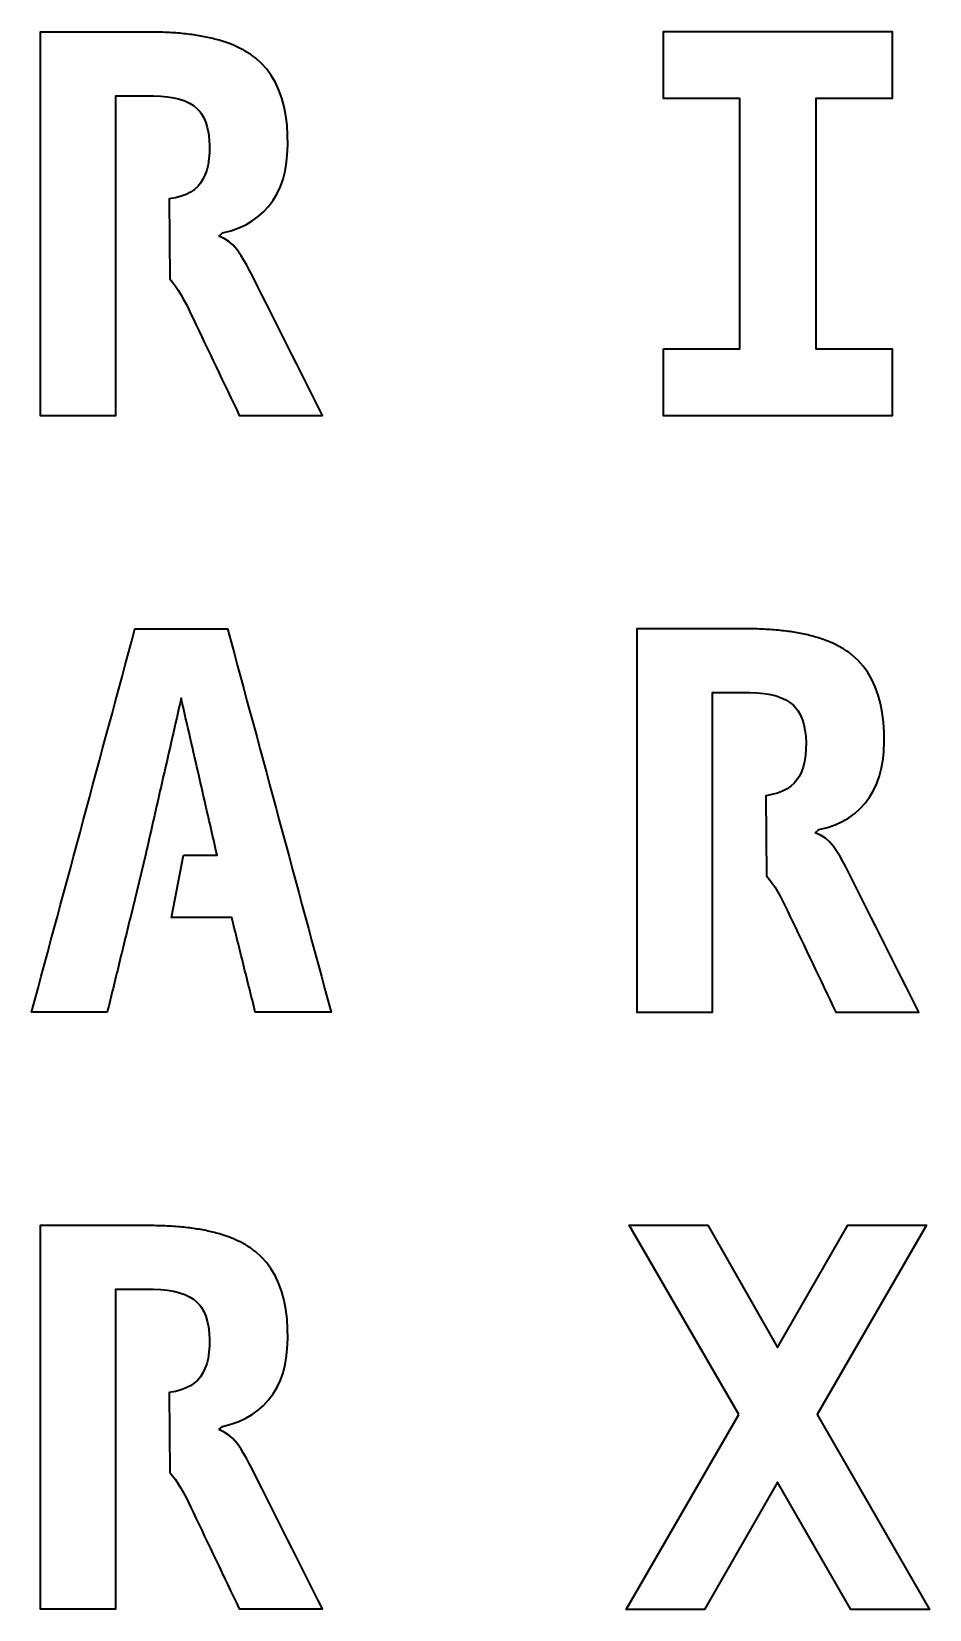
# Model space of a CAD drawing. Header units: inches. Extents: x 0 to 250, y -252 to 91.
# Drawn here: x 100 to 130.1, y -91.3 to -38.5 of the extents above; entities that cross this region are included whole.
import ezdxf

# ---------------------------------------------------------------- set-up
doc = ezdxf.new("R2010")
doc.units = ezdxf.units.IN
doc.header["$MEASUREMENT"] = 0
doc.layers.add('01_SNIJLIJNEN', color=7, linetype='Continuous')

# ---------------------------------------------------------------- blocks, each defined once
blk = doc.blocks.new('block 4')
at = {"layer": '01_SNIJLIJNEN', "color": 250, "lineweight": 35, "true_color": 0x1d1d1b}
for points in [[(121.16, -49.15), (123.718, -49.15), (123.718, -40.769), (121.16, -40.769), (121.16, -38.53), (128.817, -38.53), (128.817, -40.769), (126.259, -40.769), (126.259, -49.15), (128.817, -49.15), (128.817, -51.389), (121.16, -51.389), (121.16, -49.15)], [(105.093, -66.086), (105.168, -66.086), (105.243, -66.086), (105.318, -66.086), (105.393, -66.086), (105.468, -66.086), (105.543, -66.086), (105.617, -66.086), (105.692, -66.086), (105.767, -66.086), (105.842, -66.086), (105.917, -66.086), (105.992, -66.086), (106.067, -66.086), (106.142, -66.086), (106.217, -66.086), (106.179, -65.922), (106.141, -65.757), (106.104, -65.593), (106.066, -65.429), (106.029, -65.265), (105.991, -65.101), (105.954, -64.937), (105.916, -64.773), (105.878, -64.609), (105.841, -64.445), (105.803, -64.281), (105.766, -64.117), (105.728, -63.953), (105.69, -63.789), (105.653, -63.625), (105.615, -63.461), (105.578, -63.297), (105.54, -63.133), (105.502, -62.969), (105.465, -62.805), (105.427, -62.641), (105.39, -62.477), (105.352, -62.313), (105.315, -62.149), (105.277, -61.985), (105.239, -61.821), (105.202, -61.657), (105.164, -61.493), (105.127, -61.328), (105.089, -61.164), (105.051, -61), (105.014, -60.836), (104.977, -61), (104.939, -61.164), (104.902, -61.328), (104.865, -61.493), (104.827, -61.657), (104.79, -61.821), (104.753, -61.985), (104.715, -62.149), (104.678, -62.313), (104.641, -62.477), (104.603, -62.641), (104.566, -62.805), (104.529, -62.969), (104.491, -63.133), (104.454, -63.297), (104.417, -63.461), (104.379, -63.625), (104.342, -63.789), (104.305, -63.953), (104.268, -64.117), (104.23, -64.281), (104.193, -64.445), (104.156, -64.609), (104.118, -64.773), (104.081, -64.937), (104.044, -65.101), (104.006, -65.265), (103.969, -65.429), (103.932, -65.593), (103.894, -65.757), (103.857, -65.922), (103.82, -66.086), (103.313, -68.173), (103.289, -68.272), (103.264, -68.371), (103.24, -68.47), (103.216, -68.57), (103.192, -68.669), (103.168, -68.768), (103.144, -68.867), (103.12, -68.966), (103.095, -69.065), (103.071, -69.164), (103.047, -69.263), (103.023, -69.362), (102.999, -69.461), (102.975, -69.56), (102.95, -69.659), (102.926, -69.758), (102.902, -69.857), (102.878, -69.956), (102.854, -70.056), (102.83, -70.155), (102.805, -70.254), (102.781, -70.353), (102.757, -70.452), (102.733, -70.551), (102.709, -70.65), (102.685, -70.749), (102.66, -70.848), (102.636, -70.947), (102.612, -71.046), (102.588, -71.145), (102.564, -71.244), (102.54, -71.343), (102.46, -71.343), (102.381, -71.343), (102.302, -71.343), (102.223, -71.343), (102.144, -71.343), (102.064, -71.343), (101.985, -71.343), (101.906, -71.343), (101.827, -71.343), (101.748, -71.343), (101.668, -71.343), (101.589, -71.343), (101.51, -71.343), (101.431, -71.343), (101.352, -71.343), (101.272, -71.343), (101.193, -71.343), (101.114, -71.343), (101.035, -71.343), (100.956, -71.343), (100.876, -71.343), (100.797, -71.343), (100.718, -71.343), (100.639, -71.343), (100.56, -71.343), (100.48, -71.343), (100.401, -71.343), (100.322, -71.343), (100.243, -71.343), (100.164, -71.343), (100.084, -71.343), (100.005, -71.343), (100.113, -70.943), (100.222, -70.542), (100.33, -70.141), (100.438, -69.74), (100.546, -69.339), (100.654, -68.938), (100.763, -68.538), (100.871, -68.137), (100.979, -67.736), (101.087, -67.335), (101.195, -66.934), (101.304, -66.533), (101.412, -66.133), (101.52, -65.732), (101.628, -65.331), (101.736, -64.93), (101.845, -64.529), (101.953, -64.128), (102.061, -63.728), (102.169, -63.327), (102.277, -62.926), (102.386, -62.525), (102.494, -62.124), (102.602, -61.723), (102.71, -61.323), (102.818, -60.922), (102.926, -60.521), (103.035, -60.12), (103.143, -59.719), (103.251, -59.318), (103.359, -58.918), (103.467, -58.517), (103.564, -58.517), (103.661, -58.517), (103.758, -58.517), (103.855, -58.517), (103.952, -58.517), (104.049, -58.517), (104.146, -58.517), (104.243, -58.517), (104.34, -58.517), (104.437, -58.517), (104.534, -58.517), (104.63, -58.517), (104.727, -58.517), (104.824, -58.517), (104.921, -58.517), (105.018, -58.517), (105.115, -58.517), (105.212, -58.517), (105.309, -58.517), (105.406, -58.517), (105.503, -58.517), (105.6, -58.517), (105.697, -58.517), (105.794, -58.517), (105.89, -58.517), (105.987, -58.517), (106.084, -58.517), (106.181, -58.517), (106.278, -58.517), (106.375, -58.517), (106.472, -58.517), (106.569, -58.517), (106.677, -58.918), (106.785, -59.318), (106.893, -59.719), (107.002, -60.12), (107.11, -60.521), (107.218, -60.922), (107.326, -61.323), (107.434, -61.723), (107.543, -62.124), (107.651, -62.525), (107.759, -62.926), (107.867, -63.327), (107.975, -63.728), (108.084, -64.128), (108.192, -64.529), (108.3, -64.93), (108.408, -65.331), (108.516, -65.732), (108.625, -66.133), (108.733, -66.533), (108.841, -66.934), (108.949, -67.335), (109.057, -67.736), (109.166, -68.137), (109.274, -68.538), (109.382, -68.938), (109.49, -69.339), (109.598, -69.74), (109.707, -70.141), (109.815, -70.542), (109.923, -70.943), (110.031, -71.343), (109.952, -71.343), (109.873, -71.343), (109.794, -71.343), (109.714, -71.343), (109.635, -71.343), (109.556, -71.343), (109.477, -71.343), (109.398, -71.343), (109.318, -71.343), (109.239, -71.343), (109.16, -71.343), (109.081, -71.343), (109.002, -71.343), (108.922, -71.343), (108.843, -71.343), (108.764, -71.343), (108.685, -71.343), (108.606, -71.343), (108.526, -71.343), (108.447, -71.343), (108.368, -71.343), (108.289, -71.343), (108.21, -71.343), (108.13, -71.343), (108.051, -71.343), (107.972, -71.343), (107.893, -71.343), (107.814, -71.343), (107.734, -71.343), (107.655, -71.343), (107.576, -71.343), (107.497, -71.343), (107.472, -71.244), (107.447, -71.145), (107.423, -71.046), (107.398, -70.947), (107.373, -70.848), (107.349, -70.749), (107.324, -70.65), (107.299, -70.551), (107.274, -70.452), (107.25, -70.353), (107.225, -70.254), (107.2, -70.155), (107.176, -70.056), (107.151, -69.956), (107.126, -69.857), (107.102, -69.758), (107.077, -69.659), (107.052, -69.56), (107.027, -69.461), (107.003, -69.362), (106.978, -69.263), (106.953, -69.164), (106.929, -69.065), (106.904, -68.966), (106.879, -68.867), (106.855, -68.768), (106.83, -68.669), (106.805, -68.57), (106.78, -68.47), (106.756, -68.371), (106.731, -68.272), (106.706, -68.173), (106.6, -68.173), (106.494, -68.173), (106.388, -68.173), (106.282, -68.173), (106.176, -68.173), (106.07, -68.173), (105.964, -68.173), (105.858, -68.173), (105.752, -68.173), (105.646, -68.173), (105.54, -68.173), (105.434, -68.173), (105.328, -68.173), (105.222, -68.173), (105.116, -68.173), (105.01, -68.173), (104.904, -68.173), (104.797, -68.173), (104.691, -68.173), (105.093, -66.086)], [(123.684, -84.802), (120.015, -78.471), (122.642, -78.471), (124.984, -82.562), (127.336, -78.471), (129.963, -78.471), (126.311, -84.802), (130.066, -91.33), (127.439, -91.33), (124.984, -87.075), (122.538, -91.33), (119.911, -91.33), (123.684, -84.802)]]:
    blk.add_lwpolyline(points, dxfattribs=at)
for points in [[(106.275, -45.372), (106.275, -45.372), (106.453, -45.454), (106.453, -45.454), (106.453, -45.454), (106.612, -45.554), (106.612, -45.554), (106.612, -45.554), (106.745, -45.668), (106.745, -45.668), (106.745, -45.668), (106.884, -45.832), (106.884, -45.832), (106.884, -45.832), (107.021, -46.031), (107.021, -46.031), (107.021, -46.031), (107.106, -46.169), (107.106, -46.169), (107.106, -46.169), (107.197, -46.328), (107.197, -46.328), (107.197, -46.328), (107.294, -46.507), (107.294, -46.507), (107.294, -46.507), (107.397, -46.706), (107.397, -46.706), (107.397, -46.706), (107.569, -47.048), (107.569, -47.048), (107.569, -47.048), (107.714, -47.336), (107.714, -47.336), (107.714, -47.336), (107.859, -47.624), (107.859, -47.624), (107.859, -47.624), (108.004, -47.913), (108.004, -47.913), (108.004, -47.913), (108.149, -48.201), (108.149, -48.201), (108.149, -48.201), (108.294, -48.489), (108.294, -48.489), (108.294, -48.489), (108.439, -48.778), (108.439, -48.778), (108.439, -48.778), (108.584, -49.066), (108.584, -49.066), (108.584, -49.066), (108.728, -49.354), (108.728, -49.354), (108.728, -49.354), (108.873, -49.643), (108.873, -49.643), (108.873, -49.643), (109.018, -49.931), (109.018, -49.931), (109.018, -49.931), (109.163, -50.219), (109.163, -50.219), (109.163, -50.219), (109.308, -50.508), (109.308, -50.508), (109.308, -50.508), (109.453, -50.796), (109.453, -50.796), (109.453, -50.796), (109.598, -51.085), (109.598, -51.085), (109.598, -51.085), (109.743, -51.373), (109.743, -51.373), (109.743, -51.373), (106.96, -51.373), (106.96, -51.373), (106.96, -51.373), (106.863, -51.17), (106.863, -51.17), (106.863, -51.17), (106.766, -50.968), (106.766, -50.968), (106.766, -50.968), (106.67, -50.766), (106.67, -50.766), (106.67, -50.766), (106.573, -50.563), (106.573, -50.563), (106.573, -50.563), (106.477, -50.361), (106.477, -50.361), (106.477, -50.361), (106.38, -50.158), (106.38, -50.158), (106.38, -50.158), (106.283, -49.956), (106.283, -49.956), (106.283, -49.956), (106.187, -49.753), (106.187, -49.753), (106.187, -49.753), (106.09, -49.551), (106.09, -49.551), (106.09, -49.551), (105.993, -49.349), (105.993, -49.349), (105.993, -49.349), (105.897, -49.146), (105.897, -49.146), (105.897, -49.146), (105.8, -48.944), (105.8, -48.944), (105.8, -48.944), (105.703, -48.741), (105.703, -48.741), (105.703, -48.741), (105.607, -48.539), (105.607, -48.539), (105.607, -48.539), (105.51, -48.336), (105.51, -48.336), (105.51, -48.336), (105.413, -48.134), (105.413, -48.134), (105.413, -48.134), (105.342, -47.982), (105.342, -47.982), (105.342, -47.982), (105.258, -47.807), (105.258, -47.807), (105.258, -47.807), (105.188, -47.665), (105.188, -47.665), (105.188, -47.665), (105.097, -47.492), (105.097, -47.492), (105.097, -47.492), (105.006, -47.332), (105.006, -47.332), (105.006, -47.332), (104.914, -47.183), (104.914, -47.183), (104.914, -47.183), (104.822, -47.046), (104.822, -47.046), (104.822, -47.046), (104.729, -46.921), (104.729, -46.921), (104.729, -46.921), (104.635, -46.808), (104.635, -46.808), (104.635, -46.808), (104.618, -44.133), (104.618, -44.133), (104.618, -44.133), (104.824, -44.094), (104.824, -44.094), (104.824, -44.094), (105.01, -44.043), (105.01, -44.043), (105.01, -44.043), (105.179, -43.979), (105.179, -43.979), (105.179, -43.979), (105.328, -43.901), (105.328, -43.901), (105.328, -43.901), (105.458, -43.811), (105.458, -43.811), (105.458, -43.811), (105.567, -43.712), (105.567, -43.712), (105.567, -43.712), (105.659, -43.601), (105.659, -43.601), (105.659, -43.601), (105.741, -43.474), (105.741, -43.474), (105.741, -43.474), (105.812, -43.332), (105.812, -43.332), (105.812, -43.332), (105.871, -43.172), (105.871, -43.172), (105.871, -43.172), (105.916, -42.988), (105.916, -42.988), (105.916, -42.988), (105.946, -42.78), (105.946, -42.78), (105.946, -42.78), (105.96, -42.577), (105.96, -42.577), (105.96, -42.577), (105.963, -42.362), (105.963, -42.362), (105.963, -42.362), (105.952, -42.139), (105.952, -42.139), (105.952, -42.139), (105.928, -41.933), (105.928, -41.933), (105.928, -41.933), (105.889, -41.744), (105.889, -41.744), (105.889, -41.744), (105.837, -41.572), (105.837, -41.572), (105.837, -41.572), (105.771, -41.417), (105.771, -41.417), (105.771, -41.417), (105.691, -41.28), (105.691, -41.28), (105.691, -41.28), (105.645, -41.218), (105.645, -41.218), (105.645, -41.218), (105.544, -41.106), (105.544, -41.106), (105.544, -41.106), (105.426, -41.008), (105.426, -41.008), (105.426, -41.008), (105.289, -40.923), (105.289, -40.923), (105.289, -40.923), (105.134, -40.851), (105.134, -40.851), (105.134, -40.851), (104.961, -40.791), (104.961, -40.791), (104.961, -40.791), (104.77, -40.743), (104.77, -40.743), (104.77, -40.743), (104.56, -40.709), (104.56, -40.709), (104.56, -40.709), (104.332, -40.687), (104.332, -40.687), (104.332, -40.687), (104.086, -40.677), (104.086, -40.677), (104.086, -40.677), (103.91, -40.677), (103.91, -40.677), (103.91, -40.677), (103.835, -40.677), (103.835, -40.677), (103.835, -40.677), (102.827, -40.677), (102.827, -40.677), (102.827, -40.677), (102.827, -44.173), (102.827, -44.173), (102.827, -44.173), (102.827, -45.239), (102.827, -45.239), (102.827, -45.239), (102.827, -46.304), (102.827, -46.304), (102.827, -46.304), (102.827, -51.373), (102.827, -51.373), (102.827, -51.373), (100.293, -51.373), (100.293, -51.373), (100.293, -51.373), (100.293, -38.546), (100.293, -38.546), (100.293, -38.546), (103.267, -38.546), (103.267, -38.546), (103.267, -38.546), (103.495, -38.546), (103.495, -38.546), (103.495, -38.546), (103.724, -38.546), (103.724, -38.546), (103.724, -38.546), (103.953, -38.546), (103.953, -38.546), (104.056, -38.546), (104.157, -38.547), (104.257, -38.55), (104.356, -38.552), (104.454, -38.555), (104.55, -38.56), (104.646, -38.564), (104.74, -38.57), (104.832, -38.577), (104.924, -38.584), (105.014, -38.592), (105.103, -38.601), (105.192, -38.61), (105.278, -38.62), (105.363, -38.632), (105.448, -38.643), (105.531, -38.656), (105.613, -38.669), (105.694, -38.683), (105.774, -38.698), (105.851, -38.714), (105.929, -38.73), (106.005, -38.747), (106.079, -38.765), (106.153, -38.784), (106.226, -38.803), (106.296, -38.823), (106.367, -38.844), (106.435, -38.866), (106.502, -38.888), (106.569, -38.911), (106.634, -38.935), (106.697, -38.96), (106.76, -38.985), (106.822, -39.012), (106.881, -39.039), (106.941, -39.066), (106.999, -39.095), (107.055, -39.125), (107.111, -39.154), (107.165, -39.185), (107.217, -39.217), (107.27, -39.249), (107.32, -39.282), (107.369, -39.316), (107.418, -39.351), (107.465, -39.386), (107.51, -39.422), (107.51, -39.422), (107.703, -39.597), (107.703, -39.597), (107.703, -39.597), (107.877, -39.79), (107.877, -39.79), (107.877, -39.79), (108.032, -40.004), (108.032, -40.004), (108.032, -40.004), (108.167, -40.237), (108.167, -40.237), (108.167, -40.237), (108.283, -40.489), (108.283, -40.489), (108.283, -40.489), (108.38, -40.761), (108.38, -40.761), (108.38, -40.761), (108.458, -41.048), (108.458, -41.048), (108.458, -41.048), (108.517, -41.35), (108.517, -41.35), (108.517, -41.35), (108.558, -41.668), (108.558, -41.668), (108.558, -41.668), (108.579, -42.001), (108.579, -42.001), (108.579, -42.001), (108.583, -42.321), (108.583, -42.321), (108.583, -42.321), (108.568, -42.663), (108.568, -42.663), (108.568, -42.663), (108.544, -42.902), (108.544, -42.902), (108.544, -42.902), (108.494, -43.198), (108.494, -43.198), (108.494, -43.198), (108.425, -43.469), (108.425, -43.469), (108.425, -43.469), (108.335, -43.719), (108.335, -43.719), (108.335, -43.719), (108.224, -43.954), (108.224, -43.954), (108.224, -43.954), (108.092, -44.175), (108.092, -44.175), (108.092, -44.175), (107.939, -44.38), (107.939, -44.38), (107.939, -44.38), (107.776, -44.56), (107.776, -44.56), (107.776, -44.56), (107.594, -44.722), (107.594, -44.722), (107.594, -44.722), (107.396, -44.867), (107.396, -44.867), (107.396, -44.867), (107.179, -44.994), (107.179, -44.994), (107.179, -44.994), (106.941, -45.103), (106.941, -45.103), (106.941, -45.103), (106.679, -45.193), (106.679, -45.193), (106.679, -45.193), (106.394, -45.264), (106.394, -45.264), (106.394, -45.264), (106.275, -45.372), (106.275, -45.372)], [(126.245, -65.342), (126.245, -65.342), (126.423, -65.424), (126.423, -65.424), (126.423, -65.424), (126.582, -65.525), (126.582, -65.525), (126.582, -65.525), (126.716, -65.639), (126.716, -65.639), (126.716, -65.639), (126.854, -65.802), (126.854, -65.802), (126.854, -65.802), (126.991, -66.001), (126.991, -66.001), (126.991, -66.001), (127.076, -66.14), (127.076, -66.14), (127.076, -66.14), (127.168, -66.298), (127.168, -66.298), (127.168, -66.298), (127.265, -66.477), (127.265, -66.477), (127.265, -66.477), (127.368, -66.677), (127.368, -66.677), (127.368, -66.677), (127.539, -67.018), (127.539, -67.018), (127.539, -67.018), (127.684, -67.307), (127.684, -67.307), (127.684, -67.307), (127.829, -67.595), (127.829, -67.595), (127.829, -67.595), (127.974, -67.883), (127.974, -67.883), (127.974, -67.883), (128.119, -68.172), (128.119, -68.172), (128.119, -68.172), (128.264, -68.46), (128.264, -68.46), (128.264, -68.46), (128.409, -68.748), (128.409, -68.748), (128.409, -68.748), (128.554, -69.037), (128.554, -69.037), (128.554, -69.037), (128.699, -69.325), (128.699, -69.325), (128.699, -69.325), (128.844, -69.613), (128.844, -69.613), (128.844, -69.613), (128.989, -69.902), (128.989, -69.902), (128.989, -69.902), (129.134, -70.19), (129.134, -70.19), (129.134, -70.19), (129.279, -70.478), (129.279, -70.478), (129.279, -70.478), (129.424, -70.767), (129.424, -70.767), (129.424, -70.767), (129.569, -71.055), (129.569, -71.055), (129.569, -71.055), (129.714, -71.343), (129.714, -71.343), (129.714, -71.343), (126.93, -71.343), (126.93, -71.343), (126.93, -71.343), (126.834, -71.141), (126.834, -71.141), (126.834, -71.141), (126.737, -70.939), (126.737, -70.939), (126.737, -70.939), (126.64, -70.736), (126.64, -70.736), (126.64, -70.736), (126.544, -70.534), (126.544, -70.534), (126.544, -70.534), (126.447, -70.331), (126.447, -70.331), (126.447, -70.331), (126.35, -70.129), (126.35, -70.129), (126.35, -70.129), (126.254, -69.926), (126.254, -69.926), (126.254, -69.926), (126.157, -69.724), (126.157, -69.724), (126.157, -69.724), (126.06, -69.522), (126.06, -69.522), (126.06, -69.522), (125.964, -69.319), (125.964, -69.319), (125.964, -69.319), (125.867, -69.117), (125.867, -69.117), (125.867, -69.117), (125.771, -68.914), (125.771, -68.914), (125.771, -68.914), (125.674, -68.712), (125.674, -68.712), (125.674, -68.712), (125.577, -68.509), (125.577, -68.509), (125.577, -68.509), (125.481, -68.307), (125.481, -68.307), (125.481, -68.307), (125.384, -68.105), (125.384, -68.105), (125.384, -68.105), (125.313, -67.952), (125.313, -67.952), (125.313, -67.952), (125.229, -67.778), (125.229, -67.778), (125.229, -67.778), (125.158, -67.636), (125.158, -67.636), (125.158, -67.636), (125.068, -67.463), (125.068, -67.463), (125.068, -67.463), (124.976, -67.302), (124.976, -67.302), (124.976, -67.302), (124.884, -67.153), (124.884, -67.153), (124.884, -67.153), (124.792, -67.016), (124.792, -67.016), (124.792, -67.016), (124.699, -66.891), (124.699, -66.891), (124.699, -66.891), (124.606, -66.778), (124.606, -66.778), (124.606, -66.778), (124.588, -64.104), (124.588, -64.104), (124.588, -64.104), (124.794, -64.065), (124.794, -64.065), (124.794, -64.065), (124.981, -64.013), (124.981, -64.013), (124.981, -64.013), (125.149, -63.949), (125.149, -63.949), (125.149, -63.949), (125.298, -63.872), (125.298, -63.872), (125.298, -63.872), (125.429, -63.782), (125.429, -63.782), (125.429, -63.782), (125.537, -63.682), (125.537, -63.682), (125.537, -63.682), (125.63, -63.572), (125.63, -63.572), (125.63, -63.572), (125.711, -63.445), (125.711, -63.445), (125.711, -63.445), (125.782, -63.302), (125.782, -63.302), (125.782, -63.302), (125.842, -63.142), (125.842, -63.142), (125.842, -63.142), (125.887, -62.959), (125.887, -62.959), (125.887, -62.959), (125.917, -62.75), (125.917, -62.75), (125.917, -62.75), (125.931, -62.548), (125.931, -62.548), (125.931, -62.548), (125.933, -62.333), (125.933, -62.333), (125.933, -62.333), (125.923, -62.109), (125.923, -62.109), (125.923, -62.109), (125.898, -61.903), (125.898, -61.903), (125.898, -61.903), (125.86, -61.714), (125.86, -61.714), (125.86, -61.714), (125.808, -61.542), (125.808, -61.542), (125.808, -61.542), (125.741, -61.388), (125.741, -61.388), (125.741, -61.388), (125.661, -61.25), (125.661, -61.25), (125.661, -61.25), (125.616, -61.188), (125.616, -61.188), (125.616, -61.188), (125.514, -61.076), (125.514, -61.076), (125.514, -61.076), (125.396, -60.979), (125.396, -60.979), (125.396, -60.979), (125.26, -60.894), (125.26, -60.894), (125.26, -60.894), (125.105, -60.821), (125.105, -60.821), (125.105, -60.821), (124.932, -60.761), (124.932, -60.761), (124.932, -60.761), (124.74, -60.714), (124.74, -60.714), (124.74, -60.714), (124.531, -60.679), (124.531, -60.679), (124.531, -60.679), (124.303, -60.657), (124.303, -60.657), (124.303, -60.657), (124.057, -60.648), (124.057, -60.648), (124.057, -60.648), (123.88, -60.647), (123.88, -60.647), (123.88, -60.647), (123.806, -60.647), (123.806, -60.647), (123.806, -60.647), (122.798, -60.647), (122.798, -60.647), (122.798, -60.647), (122.798, -64.144), (122.798, -64.144), (122.798, -64.144), (122.798, -65.209), (122.798, -65.209), (122.798, -65.209), (122.798, -66.275), (122.798, -66.275), (122.798, -66.275), (122.798, -71.343), (122.798, -71.343), (122.798, -71.343), (120.264, -71.343), (120.264, -71.343), (120.264, -71.343), (120.264, -58.517), (120.264, -58.517), (120.264, -58.517), (123.237, -58.517), (123.237, -58.517), (123.237, -58.517), (123.466, -58.517), (123.466, -58.517), (123.466, -58.517), (123.695, -58.517), (123.695, -58.517), (123.695, -58.517), (123.923, -58.517), (123.923, -58.517), (124.026, -58.517), (124.128, -58.518), (124.227, -58.52), (124.327, -58.522), (124.424, -58.526), (124.52, -58.53), (124.616, -58.535), (124.71, -58.541), (124.802, -58.548), (124.895, -58.554), (124.985, -58.562), (125.074, -58.571), (125.162, -58.581), (125.249, -58.591), (125.334, -58.602), (125.419, -58.614), (125.502, -58.626), (125.583, -58.64), (125.665, -58.654), (125.744, -58.668), (125.822, -58.684), (125.9, -58.7), (125.976, -58.718), (126.05, -58.736), (126.124, -58.754), (126.196, -58.773), (126.267, -58.794), (126.337, -58.815), (126.406, -58.836), (126.473, -58.859), (126.539, -58.882), (126.604, -58.906), (126.668, -58.931), (126.731, -58.956), (126.792, -58.982), (126.852, -59.01), (126.912, -59.037), (126.969, -59.066), (127.025, -59.095), (127.081, -59.125), (127.135, -59.156), (127.188, -59.188), (127.24, -59.22), (127.291, -59.253), (127.339, -59.287), (127.388, -59.321), (127.435, -59.357), (127.48, -59.393), (127.48, -59.393), (127.673, -59.567), (127.673, -59.567), (127.673, -59.567), (127.847, -59.761), (127.847, -59.761), (127.847, -59.761), (128.002, -59.974), (128.002, -59.974), (128.002, -59.974), (128.137, -60.207), (128.137, -60.207), (128.137, -60.207), (128.253, -60.46), (128.253, -60.46), (128.253, -60.46), (128.35, -60.731), (128.35, -60.731), (128.35, -60.731), (128.428, -61.018), (128.428, -61.018), (128.428, -61.018), (128.487, -61.321), (128.487, -61.321), (128.487, -61.321), (128.528, -61.638), (128.528, -61.638), (128.528, -61.638), (128.55, -61.972), (128.55, -61.972), (128.55, -61.972), (128.553, -62.292), (128.553, -62.292), (128.553, -62.292), (128.539, -62.633), (128.539, -62.633), (128.539, -62.633), (128.514, -62.872), (128.514, -62.872), (128.514, -62.872), (128.465, -63.169), (128.465, -63.169), (128.465, -63.169), (128.395, -63.439), (128.395, -63.439), (128.395, -63.439), (128.305, -63.69), (128.305, -63.69), (128.305, -63.69), (128.194, -63.925), (128.194, -63.925), (128.194, -63.925), (128.062, -64.145), (128.062, -64.145), (128.062, -64.145), (127.91, -64.35), (127.91, -64.35), (127.91, -64.35), (127.746, -64.53), (127.746, -64.53), (127.746, -64.53), (127.565, -64.693), (127.565, -64.693), (127.565, -64.693), (127.366, -64.837), (127.366, -64.837), (127.366, -64.837), (127.149, -64.964), (127.149, -64.964), (127.149, -64.964), (126.912, -65.073), (126.912, -65.073), (126.912, -65.073), (126.65, -65.163), (126.65, -65.163), (126.65, -65.163), (126.364, -65.234), (126.364, -65.234), (126.364, -65.234), (126.245, -65.342), (126.245, -65.342)], [(106.275, -85.313), (106.275, -85.313), (106.453, -85.395), (106.453, -85.395), (106.453, -85.395), (106.612, -85.496), (106.612, -85.496), (106.612, -85.496), (106.745, -85.609), (106.745, -85.609), (106.745, -85.609), (106.884, -85.773), (106.884, -85.773), (106.884, -85.773), (107.021, -85.972), (107.021, -85.972), (107.021, -85.972), (107.106, -86.11), (107.106, -86.11), (107.106, -86.11), (107.197, -86.269), (107.197, -86.269), (107.197, -86.269), (107.294, -86.448), (107.294, -86.448), (107.294, -86.448), (107.397, -86.647), (107.397, -86.647), (107.397, -86.647), (107.569, -86.989), (107.569, -86.989), (107.569, -86.989), (107.714, -87.277), (107.714, -87.277), (107.714, -87.277), (107.859, -87.565), (107.859, -87.565), (107.859, -87.565), (108.004, -87.854), (108.004, -87.854), (108.004, -87.854), (108.149, -88.142), (108.149, -88.142), (108.149, -88.142), (108.294, -88.431), (108.294, -88.431), (108.294, -88.431), (108.439, -88.719), (108.439, -88.719), (108.439, -88.719), (108.584, -89.007), (108.584, -89.007), (108.584, -89.007), (108.728, -89.296), (108.728, -89.296), (108.728, -89.296), (108.873, -89.584), (108.873, -89.584), (108.873, -89.584), (109.018, -89.872), (109.018, -89.872), (109.018, -89.872), (109.163, -90.161), (109.163, -90.161), (109.163, -90.161), (109.308, -90.449), (109.308, -90.449), (109.308, -90.449), (109.453, -90.737), (109.453, -90.737), (109.453, -90.737), (109.598, -91.026), (109.598, -91.026), (109.598, -91.026), (109.743, -91.314), (109.743, -91.314), (109.743, -91.314), (106.96, -91.314), (106.96, -91.314), (106.96, -91.314), (106.863, -91.112), (106.863, -91.112), (106.863, -91.112), (106.766, -90.909), (106.766, -90.909), (106.766, -90.909), (106.67, -90.707), (106.67, -90.707), (106.67, -90.707), (106.573, -90.504), (106.573, -90.504), (106.573, -90.504), (106.477, -90.302), (106.477, -90.302), (106.477, -90.302), (106.38, -90.099), (106.38, -90.099), (106.38, -90.099), (106.283, -89.897), (106.283, -89.897), (106.283, -89.897), (106.187, -89.694), (106.187, -89.694), (106.187, -89.694), (106.09, -89.492), (106.09, -89.492), (106.09, -89.492), (105.993, -89.29), (105.993, -89.29), (105.993, -89.29), (105.897, -89.087), (105.897, -89.087), (105.897, -89.087), (105.8, -88.885), (105.8, -88.885), (105.8, -88.885), (105.703, -88.682), (105.703, -88.682), (105.703, -88.682), (105.607, -88.48), (105.607, -88.48), (105.607, -88.48), (105.51, -88.277), (105.51, -88.277), (105.51, -88.277), (105.413, -88.075), (105.413, -88.075), (105.413, -88.075), (105.342, -87.923), (105.342, -87.923), (105.342, -87.923), (105.258, -87.748), (105.258, -87.748), (105.258, -87.748), (105.188, -87.606), (105.188, -87.606), (105.188, -87.606), (105.097, -87.433), (105.097, -87.433), (105.097, -87.433), (105.006, -87.273), (105.006, -87.273), (105.006, -87.273), (104.914, -87.124), (104.914, -87.124), (104.914, -87.124), (104.822, -86.987), (104.822, -86.987), (104.822, -86.987), (104.729, -86.862), (104.729, -86.862), (104.729, -86.862), (104.635, -86.749), (104.635, -86.749), (104.635, -86.749), (104.618, -84.074), (104.618, -84.074), (104.618, -84.074), (104.824, -84.036), (104.824, -84.036), (104.824, -84.036), (105.01, -83.984), (105.01, -83.984), (105.01, -83.984), (105.179, -83.92), (105.179, -83.92), (105.179, -83.92), (105.328, -83.842), (105.328, -83.842), (105.328, -83.842), (105.458, -83.752), (105.458, -83.752), (105.458, -83.752), (105.567, -83.653), (105.567, -83.653), (105.567, -83.653), (105.659, -83.542), (105.659, -83.542), (105.659, -83.542), (105.741, -83.416), (105.741, -83.416), (105.741, -83.416), (105.812, -83.273), (105.812, -83.273), (105.812, -83.273), (105.871, -83.113), (105.871, -83.113), (105.871, -83.113), (105.916, -82.929), (105.916, -82.929), (105.916, -82.929), (105.946, -82.721), (105.946, -82.721), (105.946, -82.721), (105.96, -82.518), (105.96, -82.518), (105.96, -82.518), (105.963, -82.303), (105.963, -82.303), (105.963, -82.303), (105.952, -82.08), (105.952, -82.08), (105.952, -82.08), (105.928, -81.874), (105.928, -81.874), (105.928, -81.874), (105.889, -81.685), (105.889, -81.685), (105.889, -81.685), (105.837, -81.513), (105.837, -81.513), (105.837, -81.513), (105.771, -81.358), (105.771, -81.358), (105.771, -81.358), (105.691, -81.221), (105.691, -81.221), (105.691, -81.221), (105.645, -81.159), (105.645, -81.159), (105.645, -81.159), (105.544, -81.047), (105.544, -81.047), (105.544, -81.047), (105.426, -80.95), (105.426, -80.95), (105.426, -80.95), (105.289, -80.864), (105.289, -80.864), (105.289, -80.864), (105.134, -80.792), (105.134, -80.792), (105.134, -80.792), (104.961, -80.732), (104.961, -80.732), (104.961, -80.732), (104.77, -80.685), (104.77, -80.685), (104.77, -80.685), (104.56, -80.65), (104.56, -80.65), (104.56, -80.65), (104.332, -80.628), (104.332, -80.628), (104.332, -80.628), (104.086, -80.618), (104.086, -80.618), (104.086, -80.618), (103.91, -80.618), (103.91, -80.618), (103.91, -80.618), (103.835, -80.618), (103.835, -80.618), (103.835, -80.618), (102.827, -80.618), (102.827, -80.618), (102.827, -80.618), (102.827, -84.115), (102.827, -84.115), (102.827, -84.115), (102.827, -85.18), (102.827, -85.18), (102.827, -85.18), (102.827, -86.245), (102.827, -86.245), (102.827, -86.245), (102.827, -91.314), (102.827, -91.314), (102.827, -91.314), (100.293, -91.314), (100.293, -91.314), (100.293, -91.314), (100.293, -78.487), (100.293, -78.487), (100.293, -78.487), (103.267, -78.487), (103.267, -78.487), (103.267, -78.487), (103.495, -78.487), (103.495, -78.487), (103.495, -78.487), (103.724, -78.487), (103.724, -78.487), (103.724, -78.487), (103.953, -78.487), (103.953, -78.487), (104.056, -78.487), (104.157, -78.488), (104.257, -78.491), (104.356, -78.493), (104.454, -78.496), (104.55, -78.501), (104.646, -78.506), (104.74, -78.511), (104.832, -78.518), (104.924, -78.525), (105.014, -78.533), (105.103, -78.542), (105.192, -78.551), (105.278, -78.561), (105.363, -78.573), (105.448, -78.584), (105.531, -78.597), (105.613, -78.61), (105.694, -78.624), (105.774, -78.639), (105.851, -78.655), (105.929, -78.671), (106.005, -78.688), (106.079, -78.706), (106.153, -78.725), (106.226, -78.744), (106.296, -78.765), (106.367, -78.785), (106.435, -78.807), (106.502, -78.83), (106.569, -78.852), (106.634, -78.876), (106.697, -78.901), (106.76, -78.927), (106.822, -78.953), (106.881, -78.98), (106.941, -79.008), (106.999, -79.036), (107.055, -79.066), (107.111, -79.095), (107.165, -79.126), (107.217, -79.158), (107.27, -79.19), (107.32, -79.223), (107.369, -79.257), (107.418, -79.292), (107.465, -79.327), (107.51, -79.364), (107.51, -79.364), (107.703, -79.538), (107.703, -79.538), (107.703, -79.538), (107.877, -79.731), (107.877, -79.731), (107.877, -79.731), (108.032, -79.945), (108.032, -79.945), (108.032, -79.945), (108.167, -80.178), (108.167, -80.178), (108.167, -80.178), (108.283, -80.431), (108.283, -80.431), (108.283, -80.431), (108.38, -80.702), (108.38, -80.702), (108.38, -80.702), (108.458, -80.989), (108.458, -80.989), (108.458, -80.989), (108.517, -81.291), (108.517, -81.291), (108.517, -81.291), (108.558, -81.609), (108.558, -81.609), (108.558, -81.609), (108.579, -81.942), (108.579, -81.942), (108.579, -81.942), (108.583, -82.262), (108.583, -82.262), (108.583, -82.262), (108.568, -82.604), (108.568, -82.604), (108.568, -82.604), (108.544, -82.843), (108.544, -82.843), (108.544, -82.843), (108.494, -83.139), (108.494, -83.139), (108.494, -83.139), (108.425, -83.41), (108.425, -83.41), (108.425, -83.41), (108.335, -83.66), (108.335, -83.66), (108.335, -83.66), (108.224, -83.895), (108.224, -83.895), (108.224, -83.895), (108.092, -84.116), (108.092, -84.116), (108.092, -84.116), (107.939, -84.321), (107.939, -84.321), (107.939, -84.321), (107.776, -84.501), (107.776, -84.501), (107.776, -84.501), (107.594, -84.663), (107.594, -84.663), (107.594, -84.663), (107.396, -84.808), (107.396, -84.808), (107.396, -84.808), (107.179, -84.935), (107.179, -84.935), (107.179, -84.935), (106.941, -85.044), (106.941, -85.044), (106.941, -85.044), (106.679, -85.134), (106.679, -85.134), (106.679, -85.134), (106.394, -85.205), (106.394, -85.205), (106.394, -85.205), (106.275, -85.313), (106.275, -85.313)]]:
    blk.add_open_spline(points, degree=3, knots=[0, 0, 0, 0, 1, 1, 1, 2, 2, 2, 3, 3, 3, 4, 4, 4, 5, 5, 5, 6, 6, 6, 7, 7, 7, 8, 8, 8, 9, 9, 9, 10, 10, 10, 11, 11, 11, 12, 12, 12, 13, 13, 13, 14, 14, 14, 15, 15, 15, 16, 16, 16, 17, 17, 17, 18, 18, 18, 19, 19, 19, 20, 20, 20, 21, 21, 21, 22, 22, 22, 23, 23, 23, 24, 24, 24, 25, 25, 25, 26, 26, 26, 27, 27, 27, 28, 28, 28, 29, 29, 29, 30, 30, 30, 31, 31, 31, 32, 32, 32, 33, 33, 33, 34, 34, 34, 35, 35, 35, 36, 36, 36, 37, 37, 37, 38, 38, 38, 39, 39, 39, 40, 40, 40, 41, 41, 41, 42, 42, 42, 43, 43, 43, 44, 44, 44, 45, 45, 45, 46, 46, 46, 47, 47, 47, 48, 48, 48, 49, 49, 49, 50, 50, 50, 51, 51, 51, 52, 52, 52, 53, 53, 53, 54, 54, 54, 55, 55, 55, 56, 56, 56, 57, 57, 57, 58, 58, 58, 59, 59, 59, 60, 60, 60, 61, 61, 61, 62, 62, 62, 63, 63, 63, 64, 64, 64, 65, 65, 65, 66, 66, 66, 67, 67, 67, 68, 68, 68, 69, 69, 69, 70, 70, 70, 71, 71, 71, 72, 72, 72, 73, 73, 73, 74, 74, 74, 75, 75, 75, 76, 76, 76, 77, 77, 77, 78, 78, 78, 79, 79, 79, 80, 80, 80, 81, 81, 81, 82, 82, 82, 83, 83, 83, 84, 84, 84, 85, 85, 85, 86, 86, 86, 87, 87, 87, 88, 88, 88, 89, 89, 89, 90, 90, 90, 91, 91, 91, 92, 92, 92, 93, 93, 93, 94, 94, 94, 95, 95, 95, 96, 96, 96, 97, 97, 97, 98, 98, 98, 99, 99, 99, 100, 100, 100, 101, 101, 101, 102, 102, 102, 103, 103, 103, 104, 104, 104, 105, 105, 105, 106, 106, 106, 107, 107, 107, 108, 108, 108, 109, 109, 109, 110, 110, 110, 111, 111, 111, 112, 112, 112, 113, 113, 113, 114, 114, 114, 115, 115, 115, 116, 116, 116, 117, 117, 117, 118, 118, 118, 119, 119, 119, 120, 120, 120, 121, 121, 121, 122, 122, 122, 123, 123, 123, 124, 124, 124, 125, 125, 125, 126, 126, 126, 127, 127, 127, 128, 128, 128, 129, 129, 129, 130, 130, 130, 131, 131, 131, 132, 132, 132, 133, 133, 133, 134, 134, 134, 135, 135, 135, 136, 136, 136, 137, 137, 137, 138, 138, 138, 138], dxfattribs=at)
blk = doc.blocks.new('block 3')
at = {"layer": '01_SNIJLIJNEN'}
blk.add_blockref('block 4', (0, 0), dxfattribs=at)
blk = doc.blocks.new('block 2')
at = {"layer": '01_SNIJLIJNEN'}
blk.add_blockref('block 3', (0, 0), dxfattribs=at)

msp = doc.modelspace()

# ---------------------------------------------------------------- block references
at = {"layer": '01_SNIJLIJNEN'}
msp.add_blockref('block 2', (0, 0), dxfattribs=at)

doc.saveas('drawing.dxf')
